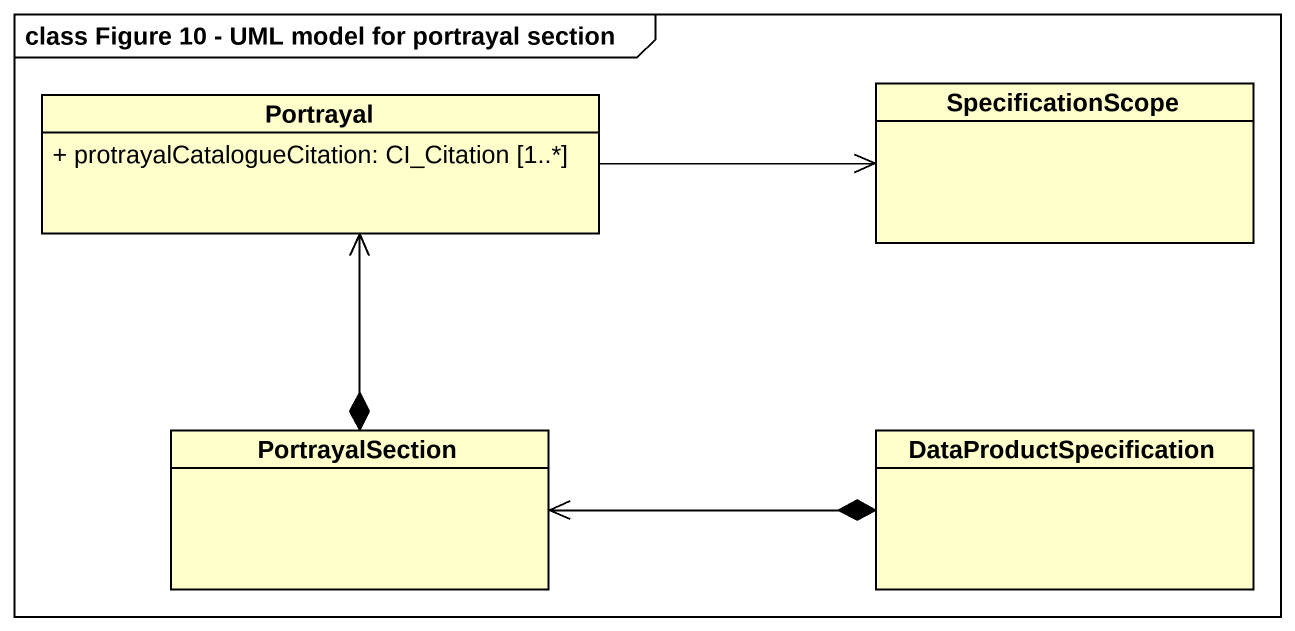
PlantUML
@startuml
mainframe class Figure 10 - UML model for portrayal section
hide circle
hide empty members
skinparam classAttributeIconSize 0
class Portrayal {
  + protrayalCatalogueCitation: CI_Citation [1..*]
}
class SpecificationScope
class PortrayalSection
class DataProductSpecification
Portrayal -right-> SpecificationScope
PortrayalSection *-up-> Portrayal
PortrayalSection <-right-* DataProductSpecification
@enduml
